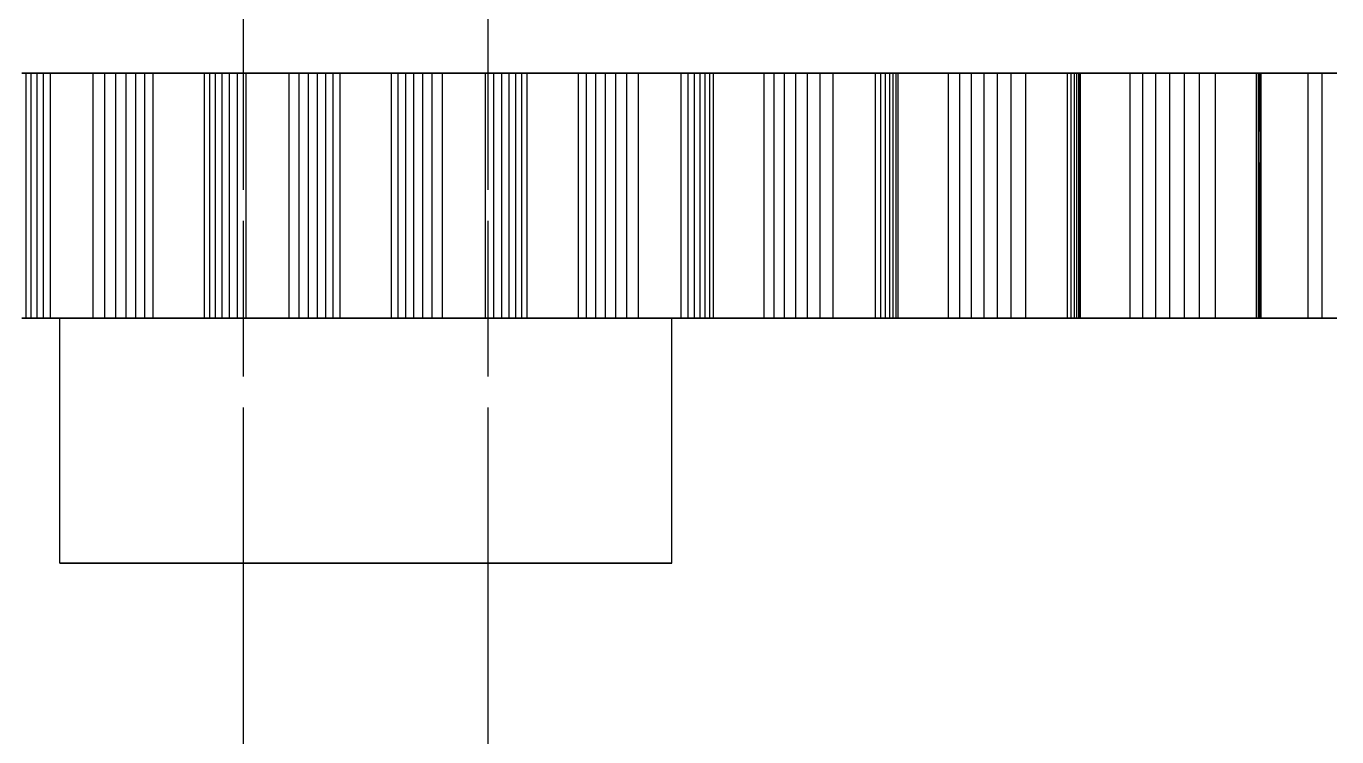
# Model space of a CAD drawing. Header units: millimetres. Extents: x -13 to 276, y -50 to 157.
# Drawn here: x 22.48 to 33.18, y 87.58 to 93.38 of the extents above; entities that cross this region are included whole.
import ezdxf

# ---------------------------------------------------------------- set-up
doc = ezdxf.new("R2010")
doc.units = ezdxf.units.MM
doc.linetypes.add('DASHED', pattern=[1.524, 1.27, -0.254])
doc.layers.add('HIDDEN', color=8, linetype='DASHED')
doc.layers.add('VISIBLE', color=7, linetype='CONTINUOUS')

msp = doc.modelspace()

# ---------------------------------------------------------------- linework, layer by layer
at = {"layer": 'HIDDEN'}
for points in [[(22.43934, 93), (22.47545, 93)], [(22.47545, 93), (22.51712, 93)], [(22.47545, 91), (22.47545, 93)], [(22.51712, 93), (22.56408, 93)], [(22.51712, 91), (22.51712, 93)], [(22.56408, 93), (22.61607, 93)], [(22.56408, 91), (22.56408, 93)], [(22.61607, 93), (22.67292, 93)], [(22.61607, 91), (22.61607, 93)], [(22.67292, 93), (23.02262, 93)], [(22.67292, 91), (22.67292, 93)], [(23.02262, 93), (23.11714, 93)], [(23.02262, 91), (23.02262, 93)], [(23.11714, 93), (23.20684, 93)], [(23.11714, 91), (23.11714, 93)], [(23.20684, 93), (23.29154, 93)], [(23.20684, 91), (23.20684, 93)], [(23.29154, 93), (23.37098, 93)], [(23.29154, 91), (23.29154, 93)], [(23.37098, 93), (23.44485, 93)], [(23.37098, 91), (23.37098, 93)], [(23.44485, 93), (23.51276, 93)], [(23.44485, 91), (23.44485, 93)], [(23.51276, 93), (23.9316, 93)], [(23.51276, 91), (23.51276, 93)], [(23.9316, 93), (23.97454, 93)], [(23.9316, 91), (23.9316, 93)], [(23.97454, 93), (24.02347, 93)], [(23.97454, 91), (23.97454, 93)], [(24.02347, 93), (24.078, 93)], [(24.02347, 91), (24.02347, 93)], [(24.078, 93), (24.13782, 93)], [(24.078, 91), (24.078, 93)], [(24.13782, 93), (24.20269, 93)], [(24.13782, 91), (24.13782, 93)], [(24.20269, 93), (24.27243, 93)], [(24.20269, 91), (24.20269, 93)], [(26.25, 93), (26.21825, 93), (26.18651, 93), (26.15476, 93), (26.12302, 93), (26.09127, 93), (26.05952, 93), (26.02778, 93), (25.99603, 93), (25.96429, 93), (25.93254, 93), (25.90079, 93), (25.86905, 93), (25.8373, 93), (25.80556, 93), (25.77381, 93), (25.74206, 93), (25.71032, 93), (25.67857, 93), (25.64683, 93), (25.61508, 93), (25.58333, 93), (25.55159, 93), (25.51984, 93), (25.4881, 93), (25.45635, 93), (25.4246, 93), (25.39286, 93), (25.36111, 93), (25.32937, 93), (25.29762, 93), (25.26587, 93), (25.23413, 93), (25.20238, 93), (25.17063, 93), (25.13889, 93), (25.10714, 93), (25.0754, 93), (25.04365, 93), (25.0119, 93), (24.98016, 93), (24.94841, 93), (24.91667, 93), (24.88492, 93), (24.85317, 93), (24.82143, 93), (24.78968, 93), (24.75794, 93), (24.72619, 93), (24.69444, 93), (24.6627, 93), (24.63095, 93), (24.59921, 93), (24.56746, 93), (24.53571, 93), (24.50397, 93), (24.47222, 93), (24.44048, 93), (24.40873, 93), (24.37698, 93), (24.34524, 93), (24.31349, 93), (24.28175, 93), (24.25, 93)], [(24.25, 93), (24.28175, 93), (24.31349, 93), (24.34524, 93), (24.37698, 93), (24.40873, 93), (24.44048, 93), (24.47222, 93), (24.50397, 93), (24.53571, 93), (24.56746, 93), (24.59921, 93), (24.63095, 93), (24.6627, 93), (24.69444, 93), (24.72619, 93), (24.75794, 93), (24.78968, 93), (24.82143, 93), (24.85317, 93), (24.88492, 93), (24.91667, 93), (24.94841, 93), (24.98016, 93), (25.0119, 93), (25.04365, 93), (25.0754, 93), (25.10714, 93), (25.13889, 93), (25.17063, 93), (25.20238, 93), (25.23413, 93), (25.26587, 93), (25.29762, 93), (25.32937, 93), (25.36111, 93), (25.39286, 93), (25.4246, 93), (25.45635, 93), (25.4881, 93), (25.51984, 93), (25.55159, 93), (25.58333, 93), (25.61508, 93), (25.64683, 93), (25.67857, 93), (25.71032, 93), (25.74206, 93), (25.77381, 93), (25.80556, 93), (25.8373, 93), (25.86905, 93), (25.90079, 93), (25.93254, 93), (25.96429, 93), (25.99603, 93), (26.02778, 93), (26.05952, 93), (26.09127, 93), (26.12302, 93), (26.15476, 93), (26.18651, 93), (26.21825, 93), (26.25, 93)], [(24.25, 89), (24.25, 93)], [(24.25, 89), (24.25, 93)], [(24.27243, 93), (24.6237, 93)], [(24.27243, 91), (24.27243, 93)], [(24.6237, 93), (24.70601, 93)], [(24.6237, 91), (24.6237, 93)], [(24.70601, 93), (24.78347, 93)], [(24.70601, 91), (24.70601, 93)], [(24.78347, 93), (24.85589, 93)], [(24.78347, 91), (24.78347, 93)], [(24.85589, 93), (24.92302, 93)], [(24.85589, 91), (24.85589, 93)], [(24.92302, 93), (24.98456, 93)], [(24.92302, 91), (24.92302, 93)], [(24.98456, 93), (25.04011, 93)], [(24.98456, 91), (24.98456, 93)], [(25.04011, 93), (25.45989, 93)], [(25.04011, 91), (25.04011, 93)], [(25.45989, 93), (25.51544, 93)], [(25.45989, 91), (25.45989, 93)], [(25.51544, 93), (25.57698, 93)], [(25.51544, 91), (25.51544, 93)], [(25.57698, 93), (25.64411, 93)], [(25.57698, 91), (25.57698, 93)], [(25.64411, 93), (25.71653, 93)], [(25.64411, 91), (25.64411, 93)], [(25.71653, 93), (25.79399, 93)], [(25.71653, 91), (25.71653, 93)], [(25.79399, 93), (25.8763, 93)], [(25.79399, 91), (25.79399, 93)], [(25.8763, 93), (26.22757, 93)], [(25.8763, 91), (25.8763, 93)], [(26.22757, 93), (26.29731, 93)], [(26.22757, 91), (26.22757, 93)], [(26.25, 89), (26.25, 93)], [(26.25, 89), (26.25, 93)], [(26.29731, 93), (26.36218, 93)], [(26.29731, 91), (26.29731, 93)], [(26.36218, 93), (26.422, 93)], [(26.36218, 91), (26.36218, 93)], [(26.422, 93), (26.47653, 93)], [(26.422, 91), (26.422, 93)], [(26.47653, 93), (26.52546, 93)], [(26.47653, 91), (26.47653, 93)], [(26.52546, 93), (26.5684, 93)], [(26.52546, 91), (26.52546, 93)], [(26.5684, 93), (26.98724, 93)], [(26.5684, 91), (26.5684, 93)], [(26.98724, 93), (27.05515, 93)], [(26.98724, 91), (26.98724, 93)], [(27.05515, 93), (27.12902, 93)], [(27.05515, 91), (27.05515, 93)], [(27.12902, 93), (27.20846, 93)], [(27.12902, 91), (27.12902, 93)], [(27.20846, 93), (27.29316, 93)], [(27.20846, 91), (27.20846, 93)], [(27.29316, 93), (27.38286, 93)], [(27.29316, 91), (27.29316, 93)], [(27.38286, 93), (27.47738, 93)], [(27.38286, 91), (27.38286, 93)], [(27.47738, 93), (27.82708, 93)], [(27.47738, 91), (27.47738, 93)], [(27.82708, 93), (27.88393, 93)], [(27.82708, 91), (27.82708, 93)], [(27.88393, 93), (27.93592, 93)], [(27.88393, 91), (27.88393, 93)], [(27.93592, 93), (27.98288, 93)], [(27.93592, 91), (27.93592, 93)], [(27.98288, 93), (28.02455, 93)], [(27.98288, 91), (27.98288, 93)], [(28.02455, 93), (28.06066, 93)], [(28.02455, 91), (28.02455, 93)], [(28.06066, 93), (28.0908, 93)], [(28.06066, 91), (28.06066, 93)], [(28.0908, 93), (28.50682, 93)], [(28.0908, 91), (28.0908, 93)], [(28.50682, 93), (28.5868, 93)], [(28.50682, 91), (28.50682, 93)], [(28.5868, 93), (28.67268, 93)], [(28.5868, 91), (28.5868, 93)], [(28.67268, 93), (28.76407, 93)], [(28.67268, 91), (28.67268, 93)], [(28.76407, 93), (28.86066, 93)], [(28.76407, 91), (28.76407, 93)], [(28.86066, 93), (28.96221, 93)], [(28.86066, 91), (28.86066, 93)], [(28.96221, 93), (29.06851, 93)], [(28.96221, 91), (28.96221, 93)], [(29.06851, 93), (29.41508, 93)], [(29.06851, 91), (29.06851, 93)], [(29.41508, 93), (29.45879, 93)], [(29.41508, 91), (29.41508, 93)], [(29.45879, 93), (29.49767, 93)], [(29.45879, 91), (29.45879, 93)], [(29.49767, 93), (29.53155, 93)], [(29.49767, 91), (29.49767, 93)], [(29.53155, 93), (29.56019, 93)], [(29.53155, 91), (29.53155, 93)], [(29.56019, 93), (29.5833, 93)], [(29.56019, 91), (29.56019, 93)], [(29.5833, 93), (29.60051, 93)], [(29.5833, 91), (29.5833, 93)], [(29.60051, 93), (30.01187, 93)], [(29.60051, 91), (29.60051, 93)], [(30.01187, 93), (30.10354, 93)], [(30.01187, 91), (30.01187, 93)], [(30.10354, 93), (30.20104, 93)], [(30.10354, 91), (30.10354, 93)], [(30.20104, 93), (30.30398, 93)], [(30.20104, 91), (30.20104, 93)], [(30.30398, 93), (30.41203, 93)], [(30.30398, 91), (30.30398, 93)], [(30.41203, 93), (30.52497, 93)], [(30.41203, 91), (30.41203, 93)], [(30.52497, 93), (30.64259, 93)], [(30.52497, 91), (30.52497, 93)], [(30.64259, 93), (30.98448, 93)], [(30.64259, 91), (30.64259, 93)], [(30.98448, 93), (31.01485, 93)], [(30.98448, 91), (30.98448, 93)], [(31.01485, 93), (31.04045, 93)], [(31.01485, 91), (31.01485, 93)], [(31.04045, 93), (31.0611, 93)], [(31.04045, 91), (31.04045, 93)], [(31.0611, 93), (31.07657, 93)], [(31.0611, 91), (31.0611, 93)], [(31.07657, 93), (31.0866, 93)], [(31.07657, 91), (31.07657, 93)], [(31.0866, 93), (31.09079, 93)], [(31.0866, 91), (31.0866, 93)], [(31.09079, 93), (31.49564, 93)], [(31.09079, 91), (31.09079, 93)], [(31.49564, 93), (31.59861, 93)], [(31.49564, 91), (31.49564, 93)], [(31.59861, 93), (31.7073, 93)], [(31.59861, 91), (31.59861, 93)], [(31.7073, 93), (31.82131, 93)], [(31.7073, 91), (31.7073, 93)], [(31.82131, 93), (31.94035, 93)], [(31.82131, 91), (31.82131, 93)], [(31.94035, 93), (32.06418, 93)], [(31.94035, 91), (31.94035, 93)], [(32.06418, 93), (32.19258, 93)], [(32.06418, 91), (32.06418, 93)], [(32.19258, 93), (32.52827, 93)], [(32.19258, 91), (32.19258, 93)], [(32.52827, 93), (32.54516, 93)], [(32.52827, 91), (32.52827, 93)], [(32.54516, 93), (32.55736, 93)], [(32.54516, 91), (32.54516, 93)], [(32.55498, 93), (32.95153, 93)], [(32.56382, 93), (32.55498, 93)], [(32.56694, 93), (32.55498, 93)], [(32.55498, 93), (32.56382, 93)], [(32.55498, 91), (32.55498, 93)], [(32.55498, 91), (32.55498, 93)], [(32.55736, 93), (32.56469, 93)], [(32.55736, 91), (32.55736, 93)], [(32.56694, 93), (32.56382, 93)], [(32.56382, 93), (32.56694, 93)], [(32.56382, 91), (32.56382, 93)], [(32.56382, 91), (32.56382, 93)], [(32.56469, 93), (32.56694, 93)], [(32.56469, 91), (32.56469, 93)], [(32.56694, 91), (32.56694, 93)], [(32.95153, 93), (33.06532, 93)], [(32.95153, 91), (32.95153, 93)], [(33.06532, 93), (33.18471, 93)], [(33.06532, 91), (33.06532, 93)], [(22.43934, 91), (22.47545, 91)], [(22.47545, 91), (22.51712, 91)], [(22.51712, 91), (22.56408, 91)], [(22.56408, 91), (22.61607, 91)], [(22.61607, 91), (22.67292, 91)], [(22.67292, 91), (23.02262, 91)], [(27.75, 91), (27.67063, 91), (27.59127, 91), (27.5119, 91), (27.43254, 91), (27.35317, 91), (27.27381, 91), (27.19444, 91), (27.11508, 91), (27.03571, 91), (26.95635, 91), (26.87698, 91), (26.79762, 91), (26.71825, 91), (26.63889, 91), (26.55952, 91), (26.48016, 91), (26.40079, 91), (26.32143, 91), (26.24206, 91), (26.1627, 91), (26.08333, 91), (26.00397, 91), (25.9246, 91), (25.84524, 91), (25.76587, 91), (25.68651, 91), (25.60714, 91), (25.52778, 91), (25.44841, 91), (25.36905, 91), (25.28968, 91), (25.21032, 91), (25.13095, 91), (25.05159, 91), (24.97222, 91), (24.89286, 91), (24.81349, 91), (24.73413, 91), (24.65476, 91), (24.5754, 91), (24.49603, 91), (24.41667, 91), (24.3373, 91), (24.25794, 91), (24.17857, 91), (24.09921, 91), (24.01984, 91), (23.94048, 91), (23.86111, 91), (23.78175, 91), (23.70238, 91), (23.62302, 91), (23.54365, 91), (23.46429, 91), (23.38492, 91), (23.30556, 91), (23.22619, 91), (23.14683, 91), (23.06746, 91), (22.9881, 91), (22.90873, 91), (22.82937, 91), (22.75, 91)], [(22.75, 91), (22.82937, 91), (22.90873, 91), (22.9881, 91), (23.06746, 91), (23.14683, 91), (23.22619, 91), (23.30556, 91), (23.38492, 91), (23.46429, 91), (23.54365, 91), (23.62302, 91), (23.70238, 91), (23.78175, 91), (23.86111, 91), (23.94048, 91), (24.01984, 91), (24.09921, 91), (24.17857, 91), (24.25794, 91), (24.3373, 91), (24.41667, 91), (24.49603, 91), (24.5754, 91), (24.65476, 91), (24.73413, 91), (24.81349, 91), (24.89286, 91), (24.97222, 91), (25.05159, 91), (25.13095, 91), (25.21032, 91), (25.28968, 91), (25.36905, 91), (25.44841, 91), (25.52778, 91), (25.60714, 91), (25.68651, 91), (25.76587, 91), (25.84524, 91), (25.9246, 91), (26.00397, 91), (26.08333, 91), (26.1627, 91), (26.24206, 91), (26.32143, 91), (26.40079, 91), (26.48016, 91), (26.55952, 91), (26.63889, 91), (26.71825, 91), (26.79762, 91), (26.87698, 91), (26.95635, 91), (27.03571, 91), (27.11508, 91), (27.19444, 91), (27.27381, 91), (27.35317, 91), (27.43254, 91), (27.5119, 91), (27.59127, 91), (27.67063, 91), (27.75, 91)], [(23.02262, 91), (23.11714, 91)], [(23.11714, 91), (23.20684, 91)], [(23.20684, 91), (23.29154, 91)], [(23.29154, 91), (23.37098, 91)], [(23.37098, 91), (23.44485, 91)], [(23.44485, 91), (23.51276, 91)], [(23.51276, 91), (23.9316, 91)], [(23.9316, 91), (23.97454, 91)], [(23.97454, 91), (24.02347, 91)], [(24.02347, 91), (24.078, 91)], [(24.078, 91), (24.13782, 91)], [(24.13782, 91), (24.20269, 91)], [(24.20269, 91), (24.27243, 91)], [(24.27243, 91), (24.6237, 91)], [(24.6237, 91), (24.70601, 91)], [(24.70601, 91), (24.78347, 91)], [(24.78347, 91), (24.85589, 91)], [(24.85589, 91), (24.92302, 91)], [(24.92302, 91), (24.98456, 91)], [(24.98456, 91), (25.04011, 91)], [(25.04011, 91), (25.45989, 91)], [(25.45989, 91), (25.51544, 91)], [(25.51544, 91), (25.57698, 91)], [(25.57698, 91), (25.64411, 91)], [(25.64411, 91), (25.71653, 91)], [(25.71653, 91), (25.79399, 91)], [(25.79399, 91), (25.8763, 91)], [(25.8763, 91), (26.22757, 91)], [(26.22757, 91), (26.29731, 91)], [(26.29731, 91), (26.36218, 91)], [(26.36218, 91), (26.422, 91)], [(26.422, 91), (26.47653, 91)], [(26.47653, 91), (26.52546, 91)], [(26.52546, 91), (26.5684, 91)], [(26.5684, 91), (26.98724, 91)], [(26.98724, 91), (27.05515, 91)], [(27.05515, 91), (27.12902, 91)], [(27.12902, 91), (27.20846, 91)], [(27.20846, 91), (27.29316, 91)], [(27.29316, 91), (27.38286, 91)], [(27.38286, 91), (27.47738, 91)], [(27.47738, 91), (27.82708, 91)], [(27.82708, 91), (27.88393, 91)], [(27.88393, 91), (27.93592, 91)], [(27.93592, 91), (27.98288, 91)], [(27.98288, 91), (28.02455, 91)], [(28.02455, 91), (28.06066, 91)], [(28.06066, 91), (28.0908, 91)], [(28.0908, 91), (28.50682, 91)], [(28.50682, 91), (28.5868, 91)], [(28.5868, 91), (28.67268, 91)], [(28.67268, 91), (28.76407, 91)], [(28.76407, 91), (28.86066, 91)], [(28.86066, 91), (28.96221, 91)], [(28.96221, 91), (29.06851, 91)], [(29.06851, 91), (29.41508, 91)], [(29.41508, 91), (29.45879, 91)], [(29.45879, 91), (29.49767, 91)], [(29.49767, 91), (29.53155, 91)], [(29.53155, 91), (29.56019, 91)], [(29.56019, 91), (29.5833, 91)], [(29.5833, 91), (29.60051, 91)], [(29.60051, 91), (30.01187, 91)], [(30.01187, 91), (30.10354, 91)], [(30.10354, 91), (30.20104, 91)], [(30.20104, 91), (30.30398, 91)], [(30.30398, 91), (30.41203, 91)], [(30.41203, 91), (30.52497, 91)], [(30.52497, 91), (30.64259, 91)], [(30.64259, 91), (30.98448, 91)], [(30.98448, 91), (31.01485, 91)], [(31.01485, 91), (31.04045, 91)], [(31.04045, 91), (31.0611, 91)], [(31.0611, 91), (31.07657, 91)], [(31.07657, 91), (31.0866, 91)], [(31.0866, 91), (31.09079, 91)], [(31.09079, 91), (31.49564, 91)], [(31.49564, 91), (31.59861, 91)], [(31.59861, 91), (31.7073, 91)], [(31.7073, 91), (31.82131, 91)], [(31.82131, 91), (31.94035, 91)], [(31.94035, 91), (32.06418, 91)], [(32.06418, 91), (32.19258, 91)], [(32.19258, 91), (32.52827, 91)], [(32.52827, 91), (32.54516, 91)], [(32.54516, 91), (32.55736, 91)], [(32.55498, 91), (32.95153, 91)], [(32.56382, 91), (32.55498, 91)], [(32.56694, 91), (32.55498, 91)], [(32.55498, 91), (32.56382, 91)], [(32.55736, 91), (32.56469, 91)], [(32.56694, 91), (32.56382, 91)], [(32.56382, 91), (32.56694, 91)], [(32.56469, 91), (32.56694, 91)], [(32.95153, 91), (33.06532, 91)], [(33.06532, 91), (33.18471, 91)], [(22.75, 89), (22.82937, 89), (22.90873, 89), (22.9881, 89), (23.06746, 89), (23.14683, 89), (23.22619, 89), (23.30556, 89), (23.38492, 89), (23.46429, 89), (23.54365, 89), (23.62302, 89), (23.70238, 89), (23.78175, 89), (23.86111, 89), (23.94048, 89), (24.01984, 89), (24.09921, 89), (24.17857, 89), (24.25794, 89), (24.3373, 89), (24.41667, 89), (24.49603, 89), (24.5754, 89), (24.65476, 89), (24.73413, 89), (24.81349, 89), (24.89286, 89), (24.97222, 89), (25.05159, 89), (25.13095, 89), (25.21032, 89), (25.28968, 89), (25.36905, 89), (25.44841, 89), (25.52778, 89), (25.60714, 89), (25.68651, 89), (25.76587, 89), (25.84524, 89), (25.9246, 89), (26.00397, 89), (26.08333, 89), (26.1627, 89), (26.24206, 89), (26.32143, 89), (26.40079, 89), (26.48016, 89), (26.55952, 89), (26.63889, 89), (26.71825, 89), (26.79762, 89), (26.87698, 89), (26.95635, 89), (27.03571, 89), (27.11508, 89), (27.19444, 89), (27.27381, 89), (27.35317, 89), (27.43254, 89), (27.5119, 89), (27.59127, 89), (27.67063, 89), (27.75, 89)], [(26.25, 89), (26.21825, 89), (26.18651, 89), (26.15476, 89), (26.12302, 89), (26.09127, 89), (26.05952, 89), (26.02778, 89), (25.99603, 89), (25.96429, 89), (25.93254, 89), (25.90079, 89), (25.86905, 89), (25.8373, 89), (25.80556, 89), (25.77381, 89), (25.74206, 89), (25.71032, 89), (25.67857, 89), (25.64683, 89), (25.61508, 89), (25.58333, 89), (25.55159, 89), (25.51984, 89), (25.4881, 89), (25.45635, 89), (25.4246, 89), (25.39286, 89), (25.36111, 89), (25.32937, 89), (25.29762, 89), (25.26587, 89), (25.23413, 89), (25.20238, 89), (25.17063, 89), (25.13889, 89), (25.10714, 89), (25.0754, 89), (25.04365, 89), (25.0119, 89), (24.98016, 89), (24.94841, 89), (24.91667, 89), (24.88492, 89), (24.85317, 89), (24.82143, 89), (24.78968, 89), (24.75794, 89), (24.72619, 89), (24.69444, 89), (24.6627, 89), (24.63095, 89), (24.59921, 89), (24.56746, 89), (24.53571, 89), (24.50397, 89), (24.47222, 89), (24.44048, 89), (24.40873, 89), (24.37698, 89), (24.34524, 89), (24.31349, 89), (24.28175, 89), (24.25, 89)], [(24.25, 89), (24.28175, 89), (24.31349, 89), (24.34524, 89), (24.37698, 89), (24.40873, 89), (24.44048, 89), (24.47222, 89), (24.50397, 89), (24.53571, 89), (24.56746, 89), (24.59921, 89), (24.63095, 89), (24.6627, 89), (24.69444, 89), (24.72619, 89), (24.75794, 89), (24.78968, 89), (24.82143, 89), (24.85317, 89), (24.88492, 89), (24.91667, 89), (24.94841, 89), (24.98016, 89), (25.0119, 89), (25.04365, 89), (25.0754, 89), (25.10714, 89), (25.13889, 89), (25.17063, 89), (25.20238, 89), (25.23413, 89), (25.26587, 89), (25.29762, 89), (25.32937, 89), (25.36111, 89), (25.39286, 89), (25.4246, 89), (25.45635, 89), (25.4881, 89), (25.51984, 89), (25.55159, 89), (25.58333, 89), (25.61508, 89), (25.64683, 89), (25.67857, 89), (25.71032, 89), (25.74206, 89), (25.77381, 89), (25.80556, 89), (25.8373, 89), (25.86905, 89), (25.90079, 89), (25.93254, 89), (25.96429, 89), (25.99603, 89), (26.02778, 89), (26.05952, 89), (26.09127, 89), (26.12302, 89), (26.15476, 89), (26.18651, 89), (26.21825, 89), (26.25, 89)]]:
    msp.add_lwpolyline(points, dxfattribs=at)
at = {"layer": 'VISIBLE'}
for points in [[(24.25, 93), (24.25, 93.5)], [(26.25, 93), (26.25, 93.5)], [(22.47545, 93), (22.43934, 93)], [(22.51712, 93), (22.47545, 93)], [(22.47545, 91), (22.47545, 93)], [(22.56408, 93), (22.51712, 93)], [(22.51712, 91), (22.51712, 93)], [(22.61607, 93), (22.56408, 93)], [(22.56408, 91), (22.56408, 93)], [(22.67292, 93), (22.61607, 93)], [(22.61607, 91), (22.61607, 93)], [(23.02262, 93), (22.67292, 93)], [(22.67292, 91), (22.67292, 93)], [(23.11714, 93), (23.02262, 93)], [(23.02262, 91), (23.02262, 93)], [(23.20684, 93), (23.11714, 93)], [(23.11714, 91), (23.11714, 93)], [(23.29154, 93), (23.20684, 93)], [(23.20684, 91), (23.20684, 93)], [(23.37098, 93), (23.29154, 93)], [(23.29154, 91), (23.29154, 93)], [(23.44485, 93), (23.37098, 93)], [(23.37098, 91), (23.37098, 93)], [(23.51276, 93), (23.44485, 93)], [(23.44485, 91), (23.44485, 93)], [(23.9316, 93), (23.51276, 93)], [(23.51276, 91), (23.51276, 93)], [(23.97454, 93), (23.9316, 93)], [(23.9316, 91), (23.9316, 93)], [(24.02347, 93), (23.97454, 93)], [(23.97454, 91), (23.97454, 93)], [(24.078, 93), (24.02347, 93)], [(24.02347, 91), (24.02347, 93)], [(24.13782, 93), (24.078, 93)], [(24.078, 91), (24.078, 93)], [(24.20269, 93), (24.13782, 93)], [(24.13782, 91), (24.13782, 93)], [(24.27243, 93), (24.20269, 93)], [(24.20269, 91), (24.20269, 93)], [(24.6237, 93), (24.27243, 93)], [(24.27243, 91), (24.27243, 93)], [(24.70601, 93), (24.6237, 93)], [(24.6237, 91), (24.6237, 93)], [(24.78347, 93), (24.70601, 93)], [(24.70601, 91), (24.70601, 93)], [(24.85589, 93), (24.78347, 93)], [(24.78347, 91), (24.78347, 93)], [(24.92302, 93), (24.85589, 93)], [(24.85589, 91), (24.85589, 93)], [(24.98456, 93), (24.92302, 93)], [(24.92302, 91), (24.92302, 93)], [(25.04011, 93), (24.98456, 93)], [(24.98456, 91), (24.98456, 93)], [(25.45989, 93), (25.04011, 93)], [(25.04011, 91), (25.04011, 93)], [(25.51544, 93), (25.45989, 93)], [(25.45989, 91), (25.45989, 93)], [(25.57698, 93), (25.51544, 93)], [(25.51544, 91), (25.51544, 93)], [(25.64411, 93), (25.57698, 93)], [(25.57698, 91), (25.57698, 93)], [(25.71653, 93), (25.64411, 93)], [(25.64411, 91), (25.64411, 93)], [(25.79399, 93), (25.71653, 93)], [(25.71653, 91), (25.71653, 93)], [(25.8763, 93), (25.79399, 93)], [(25.79399, 91), (25.79399, 93)], [(26.22757, 93), (25.8763, 93)], [(25.8763, 91), (25.8763, 93)], [(26.29731, 93), (26.22757, 93)], [(26.22757, 91), (26.22757, 93)], [(26.36218, 93), (26.29731, 93)], [(26.29731, 91), (26.29731, 93)], [(26.422, 93), (26.36218, 93)], [(26.36218, 91), (26.36218, 93)], [(26.47653, 93), (26.422, 93)], [(26.422, 91), (26.422, 93)], [(26.52546, 93), (26.47653, 93)], [(26.47653, 91), (26.47653, 93)], [(26.5684, 93), (26.52546, 93)], [(26.52546, 91), (26.52546, 93)], [(26.98724, 93), (26.5684, 93)], [(26.5684, 91), (26.5684, 93)], [(27.05515, 93), (26.98724, 93)], [(26.98724, 91), (26.98724, 93)], [(27.12902, 93), (27.05515, 93)], [(27.05515, 91), (27.05515, 93)], [(27.20846, 93), (27.12902, 93)], [(27.12902, 91), (27.12902, 93)], [(27.29316, 93), (27.20846, 93)], [(27.20846, 91), (27.20846, 93)], [(27.38286, 93), (27.29316, 93)], [(27.29316, 91), (27.29316, 93)], [(27.47738, 93), (27.38286, 93)], [(27.38286, 91), (27.38286, 93)], [(27.82708, 93), (27.47738, 93)], [(27.47738, 91), (27.47738, 93)], [(27.88393, 93), (27.82708, 93)], [(27.82708, 91), (27.82708, 93)], [(27.93592, 93), (27.88393, 93)], [(27.88393, 91), (27.88393, 93)], [(27.98288, 93), (27.93592, 93)], [(27.93592, 91), (27.93592, 93)], [(28.02455, 93), (27.98288, 93)], [(27.98288, 91), (27.98288, 93)], [(28.06066, 93), (28.02455, 93)], [(28.02455, 91), (28.02455, 93)], [(28.0908, 93), (28.06066, 93)], [(28.06066, 91), (28.06066, 93)], [(28.50682, 93), (28.0908, 93)], [(28.0908, 91), (28.0908, 93)], [(28.5868, 93), (28.50682, 93)], [(28.50682, 91), (28.50682, 93)], [(28.67268, 93), (28.5868, 93)], [(28.5868, 91), (28.5868, 93)], [(28.76407, 93), (28.67268, 93)], [(28.67268, 91), (28.67268, 93)], [(28.86066, 93), (28.76407, 93)], [(28.76407, 91), (28.76407, 93)], [(28.96221, 93), (28.86066, 93)], [(28.86066, 91), (28.86066, 93)], [(29.06851, 93), (28.96221, 93)], [(28.96221, 91), (28.96221, 93)], [(29.41508, 93), (29.06851, 93)], [(29.06851, 91), (29.06851, 93)], [(29.45879, 93), (29.41508, 93)], [(29.41508, 91), (29.41508, 93)], [(29.49767, 93), (29.45879, 93)], [(29.45879, 91), (29.45879, 93)], [(29.53155, 93), (29.49767, 93)], [(29.49767, 91), (29.49767, 93)], [(29.56019, 93), (29.53155, 93)], [(29.53155, 91), (29.53155, 93)], [(29.5833, 93), (29.56019, 93)], [(29.56019, 91), (29.56019, 93)], [(29.60051, 93), (29.5833, 93)], [(29.5833, 91), (29.5833, 93)], [(30.01187, 93), (29.60051, 93)], [(29.60051, 91), (29.60051, 93)], [(30.10354, 93), (30.01187, 93)], [(30.01187, 91), (30.01187, 93)], [(30.20104, 93), (30.10354, 93)], [(30.10354, 91), (30.10354, 93)], [(30.30398, 93), (30.20104, 93)], [(30.20104, 91), (30.20104, 93)], [(30.41203, 93), (30.30398, 93)], [(30.30398, 91), (30.30398, 93)], [(30.52497, 93), (30.41203, 93)], [(30.41203, 91), (30.41203, 93)], [(30.64259, 93), (30.52497, 93)], [(30.52497, 91), (30.52497, 93)], [(30.98448, 93), (30.64259, 93)], [(30.64259, 91), (30.64259, 93)], [(31.01485, 93), (30.98448, 93)], [(30.98448, 91), (30.98448, 93)], [(31.04045, 93), (31.01485, 93)], [(31.01485, 91), (31.01485, 93)], [(31.0611, 93), (31.04045, 93)], [(31.04045, 91), (31.04045, 93)], [(31.07657, 93), (31.0611, 93)], [(31.0611, 91), (31.0611, 93)], [(31.0866, 93), (31.07657, 93)], [(31.07657, 91), (31.07657, 93)], [(31.09079, 93), (31.0866, 93)], [(31.0866, 91), (31.0866, 93)], [(31.49564, 93), (31.09079, 93)], [(31.09079, 91), (31.09079, 93)], [(31.59861, 93), (31.49564, 93)], [(31.49564, 91), (31.49564, 93)], [(31.7073, 93), (31.59861, 93)], [(31.59861, 91), (31.59861, 93)], [(31.82131, 93), (31.7073, 93)], [(31.7073, 91), (31.7073, 93)], [(31.94035, 93), (31.82131, 93)], [(31.82131, 91), (31.82131, 93)], [(32.06418, 93), (31.94035, 93)], [(31.94035, 91), (31.94035, 93)], [(32.19258, 93), (32.06418, 93)], [(32.06418, 91), (32.06418, 93)], [(32.52827, 93), (32.19258, 93)], [(32.19258, 91), (32.19258, 93)], [(32.54516, 93), (32.52827, 93)], [(32.52827, 91), (32.52827, 93)], [(32.55736, 93), (32.54516, 93)], [(32.54516, 91), (32.54516, 93)], [(32.56469, 93), (32.55736, 93)], [(32.55736, 91), (32.55736, 93)], [(32.56694, 93), (32.56469, 93)], [(32.56469, 91), (32.56469, 93)], [(32.95153, 93), (32.56694, 93)], [(32.56694, 91), (32.56694, 93)], [(33.06532, 93), (32.95153, 93)], [(32.95153, 91), (32.95153, 93)], [(33.18471, 93), (33.06532, 93)], [(33.06532, 91), (33.06532, 93)], [(22.47545, 91), (22.43934, 91)], [(22.51712, 91), (22.47545, 91)], [(22.56408, 91), (22.51712, 91)], [(22.61607, 91), (22.56408, 91)], [(22.67292, 91), (22.61607, 91)], [(23.02262, 91), (22.67292, 91)], [(22.75, 89), (22.75, 91)], [(23.11714, 91), (23.02262, 91)], [(23.20684, 91), (23.11714, 91)], [(23.29154, 91), (23.20684, 91)], [(23.37098, 91), (23.29154, 91)], [(23.44485, 91), (23.37098, 91)], [(23.51276, 91), (23.44485, 91)], [(23.9316, 91), (23.51276, 91)], [(23.97454, 91), (23.9316, 91)], [(24.02347, 91), (23.97454, 91)], [(24.078, 91), (24.02347, 91)], [(24.13782, 91), (24.078, 91)], [(24.20269, 91), (24.13782, 91)], [(24.27243, 91), (24.20269, 91)], [(24.6237, 91), (24.27243, 91)], [(24.70601, 91), (24.6237, 91)], [(24.78347, 91), (24.70601, 91)], [(24.85589, 91), (24.78347, 91)], [(24.92302, 91), (24.85589, 91)], [(24.98456, 91), (24.92302, 91)], [(25.04011, 91), (24.98456, 91)], [(25.45989, 91), (25.04011, 91)], [(25.51544, 91), (25.45989, 91)], [(25.57698, 91), (25.51544, 91)], [(25.64411, 91), (25.57698, 91)], [(25.71653, 91), (25.64411, 91)], [(25.79399, 91), (25.71653, 91)], [(25.8763, 91), (25.79399, 91)], [(26.22757, 91), (25.8763, 91)], [(26.29731, 91), (26.22757, 91)], [(26.36218, 91), (26.29731, 91)], [(26.422, 91), (26.36218, 91)], [(26.47653, 91), (26.422, 91)], [(26.52546, 91), (26.47653, 91)], [(26.5684, 91), (26.52546, 91)], [(26.98724, 91), (26.5684, 91)], [(27.05515, 91), (26.98724, 91)], [(27.12902, 91), (27.05515, 91)], [(27.20846, 91), (27.12902, 91)], [(27.29316, 91), (27.20846, 91)], [(27.38286, 91), (27.29316, 91)], [(27.47738, 91), (27.38286, 91)], [(27.82708, 91), (27.47738, 91)], [(27.75, 89), (27.75, 91)], [(27.88393, 91), (27.82708, 91)], [(27.93592, 91), (27.88393, 91)], [(27.98288, 91), (27.93592, 91)], [(28.02455, 91), (27.98288, 91)], [(28.06066, 91), (28.02455, 91)], [(28.0908, 91), (28.06066, 91)], [(28.50682, 91), (28.0908, 91)], [(28.5868, 91), (28.50682, 91)], [(28.67268, 91), (28.5868, 91)], [(28.76407, 91), (28.67268, 91)], [(28.86066, 91), (28.76407, 91)], [(28.96221, 91), (28.86066, 91)], [(29.06851, 91), (28.96221, 91)], [(29.41508, 91), (29.06851, 91)], [(29.45879, 91), (29.41508, 91)], [(29.49767, 91), (29.45879, 91)], [(29.53155, 91), (29.49767, 91)], [(29.56019, 91), (29.53155, 91)], [(29.5833, 91), (29.56019, 91)], [(29.60051, 91), (29.5833, 91)], [(30.01187, 91), (29.60051, 91)], [(30.10354, 91), (30.01187, 91)], [(30.20104, 91), (30.10354, 91)], [(30.30398, 91), (30.20104, 91)], [(30.41203, 91), (30.30398, 91)], [(30.52497, 91), (30.41203, 91)], [(30.64259, 91), (30.52497, 91)], [(30.98448, 91), (30.64259, 91)], [(31.01485, 91), (30.98448, 91)], [(31.04045, 91), (31.01485, 91)], [(31.0611, 91), (31.04045, 91)], [(31.07657, 91), (31.0611, 91)], [(31.0866, 91), (31.07657, 91)], [(31.09079, 91), (31.0866, 91)], [(31.49564, 91), (31.09079, 91)], [(31.59861, 91), (31.49564, 91)], [(31.7073, 91), (31.59861, 91)], [(31.82131, 91), (31.7073, 91)], [(31.94035, 91), (31.82131, 91)], [(32.06418, 91), (31.94035, 91)], [(32.19258, 91), (32.06418, 91)], [(32.52827, 91), (32.19258, 91)], [(32.54516, 91), (32.52827, 91)], [(32.55736, 91), (32.54516, 91)], [(32.56469, 91), (32.55736, 91)], [(32.56694, 91), (32.56469, 91)], [(32.95153, 91), (32.56694, 91)], [(33.06532, 91), (32.95153, 91)], [(33.18471, 91), (33.06532, 91)], [(27.75, 89), (27.67063, 89), (27.59127, 89), (27.5119, 89), (27.43254, 89), (27.35317, 89), (27.27381, 89), (27.19444, 89), (27.11508, 89), (27.03571, 89), (26.95635, 89), (26.87698, 89), (26.79762, 89), (26.71825, 89), (26.63889, 89), (26.55952, 89), (26.48016, 89), (26.40079, 89), (26.32143, 89), (26.24206, 89), (26.1627, 89), (26.08333, 89), (26.00397, 89), (25.9246, 89), (25.84524, 89), (25.76587, 89), (25.68651, 89), (25.60714, 89), (25.52778, 89), (25.44841, 89), (25.36905, 89), (25.28968, 89), (25.21032, 89), (25.13095, 89), (25.05159, 89), (24.97222, 89), (24.89286, 89), (24.81349, 89), (24.73413, 89), (24.65476, 89), (24.5754, 89), (24.49603, 89), (24.41667, 89), (24.3373, 89), (24.25794, 89), (24.17857, 89), (24.09921, 89), (24.01984, 89), (23.94048, 89), (23.86111, 89), (23.78175, 89), (23.70238, 89), (23.62302, 89), (23.54365, 89), (23.46429, 89), (23.38492, 89), (23.30556, 89), (23.22619, 89), (23.14683, 89), (23.06746, 89), (22.9881, 89), (22.90873, 89), (22.82937, 89), (22.75, 89)], [(24.25, 73.1), (24.25, 89)], [(26.25, 73.1), (26.25, 89)]]:
    msp.add_lwpolyline(points, dxfattribs=at)

doc.saveas('drawing.dxf')
